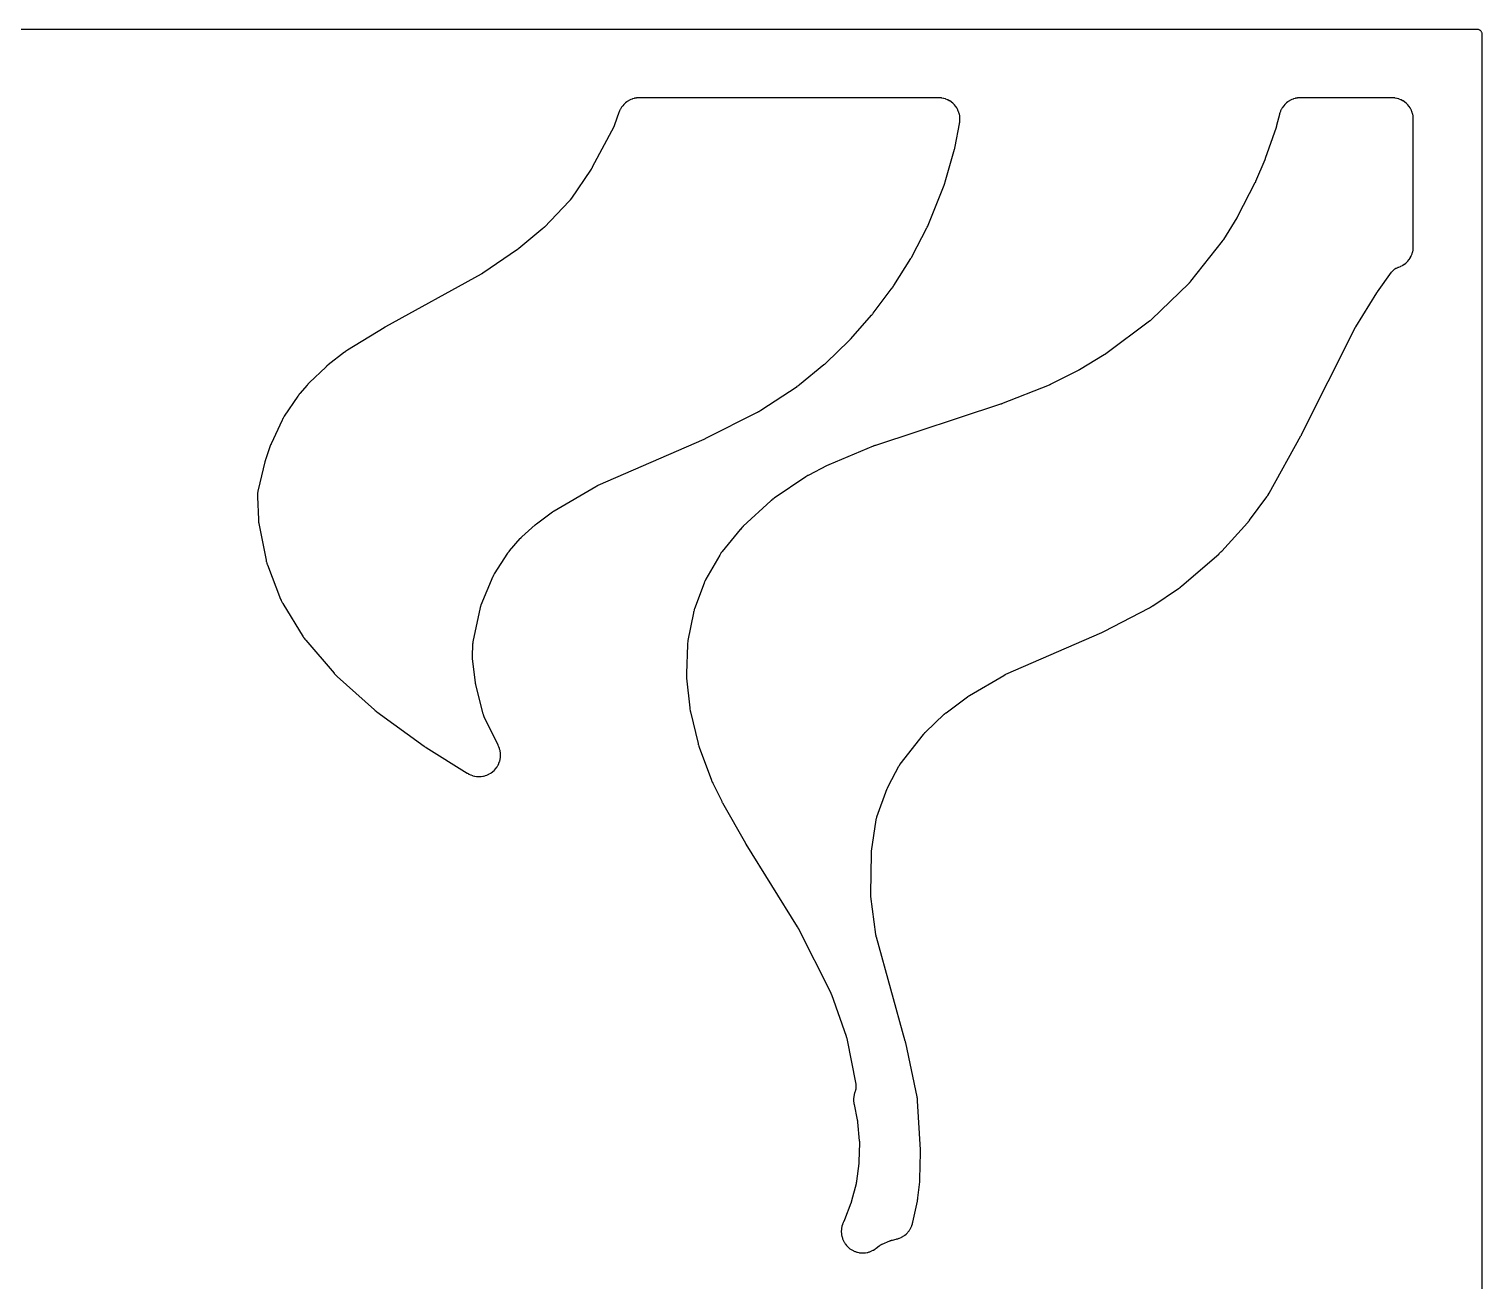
# Model space of a CAD drawing. Header units: millimetres. Extents: x 0 to 300, y 0 to 300.
# Drawn here: x 130.7 to 300.1, y 154.2 to 300.1 of the extents above; entities that cross this region are included whole.
import ezdxf

# ---------------------------------------------------------------- set-up
doc = ezdxf.new("R2010")
doc.units = ezdxf.units.MM
doc.layers.add('CUT', color=7, linetype='CONTINUOUS')

msp = doc.modelspace()

# ---------------------------------------------------------------- linework, layer by layer
at = {"layer": 'CUT'}
msp.add_lwpolyline([(2.5582, 300.0625), (140.0684, 300.0625), (193.3882, 300.0625), (298.533, 300.0625), (298.5625, 300.0625), (299.4478, 300.0625), (299.5212, 300.0589), (299.5794, 300.0503), (299.6365, 300.036), (299.6918, 300.0162), (299.745, 299.991), (299.7954, 299.9608), (299.8427, 299.9257), (299.8863, 299.8863), (299.9257, 299.8427), (299.9608, 299.7954), (299.991, 299.745), (300.0162, 299.6918), (300.036, 299.6365), (300.0503, 299.5794), (300.0589, 299.5212), (300.0625, 299.4478), (300.0625, 298.5625), (300.0625, 1.467)], dxfattribs=at)
for points in [[(157.3123, 245.6653), (157.3139, 245.5754), (157.3144, 245.5616), (157.4237, 242.9332), (157.4242, 242.9225), (157.4286, 242.8478), (157.4294, 242.8367), (157.4332, 242.7878), (157.4355, 242.7643), (157.4528, 242.618), (157.4559, 242.5955), (157.462, 242.5565), (157.4637, 242.5459), (157.4765, 242.4731), (157.4786, 242.4613), (158.3142, 238.1895), (158.3169, 238.1765), (158.3353, 238.0923), (158.3383, 238.0794), (158.3504, 238.0291), (158.3572, 238.0035), (158.4051, 237.838), (158.413, 237.8127), (158.4296, 237.7637), (158.434, 237.7512), (158.4633, 237.6702), (158.468, 237.6578), (160.0216, 233.651), (160.0267, 233.6384), (160.0604, 233.5571), (160.0657, 233.5446), (160.087, 233.4962), (160.0985, 233.4716), (160.1767, 233.314), (160.1892, 233.29), (160.2149, 233.2437), (160.2215, 233.2319), (160.2659, 233.1558), (160.2729, 233.1442), (162.6542, 229.2648), (162.6601, 229.2553), (162.702, 229.1897), (162.7084, 229.18), (162.7367, 229.1375), (162.7508, 229.1173), (162.8411, 228.9934), (162.8554, 228.9745), (162.8809, 228.9423), (162.8879, 228.9336), (162.9367, 228.8742), (162.9448, 228.8646), (166.2464, 225.0106), (166.2596, 224.9957), (166.3473, 224.9), (166.361, 224.8855), (166.4749, 224.7692), (166.4891, 224.7551), (166.583, 224.6655), (166.5976, 224.6519), (170.9531, 220.7599), (170.9644, 220.7501), (171.0385, 220.6871), (171.05, 220.6776), (171.145, 220.6009), (171.1567, 220.5916), (171.2339, 220.5324), (171.2459, 220.5235), (176.7683, 216.5012), (176.7768, 216.4951), (176.8364, 216.4533), (176.8456, 216.447), (176.9208, 216.3962), (176.93, 216.3901), (176.9902, 216.3511), (177.0002, 216.3448), (181.7813, 213.3778), (181.7941, 213.3702), (181.8774, 213.3212), (181.8904, 213.3139), (181.9412, 213.2857), (181.9675, 213.272), (182.1387, 213.188), (182.1933, 213.1645), (182.3695, 213.0988), (182.4261, 213.0808), (182.608, 213.0328), (182.6661, 213.0205), (182.8518, 212.9908), (182.9109, 212.9843), (183.0986, 212.9731), (183.1581, 212.9725), (183.346, 212.98), (183.4052, 212.9853), (183.5914, 213.0113), (183.6498, 213.0224), (183.8325, 213.0667), (183.8896, 213.0836), (184.067, 213.1458), (184.1221, 213.1682), (184.2925, 213.2477), (184.3451, 213.2754), (184.5068, 213.3714), (184.5564, 213.4042), (184.7078, 213.5157), (184.7539, 213.5533), (184.8935, 213.6792), (184.9357, 213.7212), (185.0622, 213.8603), (185.0999, 213.9062), (185.212, 214.0572), (185.2451, 214.1066), (185.3417, 214.2679), (185.3696, 214.3204), (185.4498, 214.4905), (185.4724, 214.5455), (185.5354, 214.7227), (185.5525, 214.7796), (185.5975, 214.9622), (185.6089, 215.0206), (185.6357, 215.2067), (185.6412, 215.2659), (185.6494, 215.4537), (185.6491, 215.5132), (185.6386, 215.7009), (185.6324, 215.7601), (185.6034, 215.9459), (185.5914, 216.0041), (185.5442, 216.1861), (185.5264, 216.2428), (185.4605, 216.4217), (185.4495, 216.4494), (185.4268, 216.5028), (185.4208, 216.5164), (185.3807, 216.6044), (185.3744, 216.6179), (183.755, 219.952), (183.75, 219.9624), (183.7435, 219.9765), (183.725, 220.0185), (183.696, 220.0895), (183.6837, 220.1211), (183.6727, 220.1531), (183.6492, 220.2261), (183.6362, 220.2702), (183.6322, 220.2851), (183.6294, 220.2963), (182.7791, 223.6564), (182.7758, 223.6698), (182.7683, 223.7013), (182.7652, 223.7148), (182.7616, 223.7314), (182.7587, 223.7449), (182.7522, 223.7766), (182.7496, 223.7902), (182.7466, 223.8059), (182.7441, 223.8195), (182.7386, 223.8514), (182.7364, 223.8651), (182.7338, 223.8818), (182.7317, 223.8955), (182.7272, 223.9276), (182.7254, 223.9413), (182.3792, 226.7064), (182.378, 226.7161), (182.3763, 226.7311), (182.3738, 226.7559), (182.3709, 226.7893), (182.3689, 226.8189), (182.3676, 226.8424), (182.367, 226.8559), (182.3668, 226.8609), (182.3662, 226.8901), (182.3658, 226.955), (182.3664, 226.994), (182.3669, 227.0071), (182.3673, 227.0168), (182.4326, 228.3614), (182.4329, 228.3686), (182.4339, 228.3855), (182.4341, 228.3886), (182.4366, 228.4213), (182.4429, 228.4867), (182.4455, 228.5091), (182.4501, 228.54), (182.4639, 228.6219), (182.4705, 228.6569), (183.3129, 232.6709), (183.3152, 232.6813), (183.3187, 232.6974), (183.325, 232.7238), (183.3339, 232.7587), (183.3424, 232.7897), (183.3495, 232.8142), (183.3537, 232.8282), (183.3553, 232.8334), (183.3652, 232.8634), (183.3884, 232.9298), (183.4033, 232.9693), (183.4086, 232.9825), (183.4126, 232.9923), (184.7947, 236.3129), (184.7986, 236.3222), (184.8048, 236.3366), (184.8154, 236.3603), (184.83, 236.3918), (184.8435, 236.4196), (184.8545, 236.4414), (184.8609, 236.4538), (184.8633, 236.4584), (184.8779, 236.485), (184.9113, 236.5436), (184.9321, 236.5783), (184.9394, 236.5898), (184.9448, 236.5983), (186.491, 238.989), (186.4999, 239.0024), (186.5207, 239.0334), (186.5298, 239.0466), (186.541, 239.0627), (186.5503, 239.0757), (186.5722, 239.106), (186.5817, 239.1189), (186.5928, 239.1335), (186.6025, 239.1462), (186.6255, 239.1757), (186.6355, 239.1882), (186.6478, 239.2034), (186.658, 239.2158), (186.6821, 239.2444), (186.6925, 239.2566), (187.9492, 240.6995), (187.9581, 240.7096), (187.9791, 240.7329), (187.9881, 240.7429), (187.9993, 240.7549), (188.0085, 240.7647), (188.0301, 240.7874), (188.0395, 240.7971), (188.0503, 240.8081), (188.0598, 240.8177), (188.0821, 240.8397), (188.0917, 240.8491), (188.1036, 240.8605), (188.1134, 240.8697), (188.1363, 240.8911), (188.1462, 240.9002), (189.6897, 242.2945), (189.6977, 242.3017), (189.7166, 242.3184), (189.7248, 242.3255), (189.7347, 242.3341), (189.743, 242.3411), (189.7623, 242.3573), (189.7706, 242.3642), (189.7802, 242.3721), (189.7886, 242.3789), (189.8083, 242.3946), (189.8167, 242.4013), (189.8271, 242.4094), (189.8357, 242.416), (189.8557, 242.4313), (189.8644, 242.4377), (191.7081, 243.8068), (191.7181, 243.8142), (191.7416, 243.8311), (191.7517, 243.8383), (191.7641, 243.847), (191.7744, 243.854), (191.7983, 243.8703), (191.8086, 243.8772), (191.8205, 243.8851), (191.8309, 243.8919), (191.8553, 243.9075), (191.8658, 243.9141), (191.8787, 243.9221), (191.8893, 243.9286), (191.9141, 243.9435), (191.9247, 243.9499), (196.7771, 246.7824), (196.7886, 246.789), (196.8155, 246.8042), (196.8271, 246.8106), (196.8413, 246.8183), (196.853, 246.8246), (196.8804, 246.839), (196.8922, 246.8451), (196.9057, 246.852), (196.9176, 246.8579), (196.9454, 246.8715), (196.9574, 246.8772), (196.972, 246.8841), (196.984, 246.8896), (197.0122, 246.9024), (197.0243, 246.9078), (209.4002, 252.2944), (209.4077, 252.2977), (209.46, 252.3213), (209.468, 252.325), (209.5328, 252.3554), (209.5406, 252.3592), (209.5915, 252.384), (209.5998, 252.3881), (215.6191, 255.4376), (215.6342, 255.4456), (215.7316, 255.4984), (215.7465, 255.5068), (215.8668, 255.5766), (215.8814, 255.5854), (215.9756, 255.6437), (215.99, 255.6529), (220.2198, 258.4401), (220.2322, 258.4485), (220.3123, 258.5042), (220.3245, 258.5129), (220.4232, 258.5852), (220.4351, 258.5943), (220.5123, 258.6538), (220.5241, 258.6632), (223.3612, 260.9699), (223.3708, 260.9779), (223.4328, 261.0305), (223.4423, 261.0387), (223.5187, 261.1063), (223.5279, 261.1147), (223.5877, 261.1698), (223.5968, 261.1783), (226.2585, 263.7387), (226.2674, 263.7475), (226.3249, 263.8051), (226.3336, 263.8141), (226.4042, 263.8879), (226.4128, 263.8971), (226.4678, 263.9571), (226.4762, 263.9664), (228.9144, 266.739), (228.9212, 266.7469), (228.9682, 266.8022), (228.9754, 266.8108), (229.0326, 266.8809), (229.0395, 266.8895), (229.0838, 266.9457), (229.0909, 266.955), (231.3263, 269.9113), (231.3342, 269.922), (231.3845, 269.9917), (231.3922, 270.0025), (231.4534, 270.0914), (231.4608, 270.1024), (231.508, 270.1743), (231.5152, 270.1854), (233.4845, 273.3324), (233.4908, 273.3427), (233.531, 273.4099), (233.5371, 273.4203), (233.5858, 273.5057), (233.5917, 273.5162), (233.6292, 273.585), (233.6349, 273.5956), (235.345, 276.8899), (235.3514, 276.9027), (235.3923, 276.9863), (235.3985, 276.9992), (235.4473, 277.1054), (235.4531, 277.1185), (235.49, 277.2039), (235.4955, 277.2172), (237.3699, 281.8648), (237.3759, 281.8802), (237.4133, 281.9809), (237.4188, 281.9964), (237.4623, 282.124), (237.4674, 282.1397), (237.4992, 282.2423), (237.5039, 282.2582), (238.5724, 286.0717), (238.5756, 286.0835), (238.5954, 286.1604), (238.5984, 286.1723), (238.6213, 286.2693), (238.624, 286.2813), (238.6407, 286.3589), (238.6432, 286.3709), (239.1583, 289.0248), (239.161, 289.0393), (239.1769, 289.1334), (239.1791, 289.1479), (239.1873, 289.2047), (239.1907, 289.2339), (239.2084, 289.4213), (239.211, 289.4799), (239.2102, 289.6656), (239.2071, 289.7242), (239.1882, 289.9089), (239.1794, 289.967), (239.1425, 290.149), (239.128, 290.2059), (239.0736, 290.3834), (239.0536, 290.4386), (238.982, 290.6099), (238.9567, 290.6629), (238.8688, 290.8264), (238.8384, 290.8767), (238.7349, 291.0308), (238.6998, 291.0779), (238.5817, 291.2211), (238.5421, 291.2646), (238.4106, 291.3956), (238.367, 291.4349), (238.2233, 291.5525), (238.176, 291.5874), (238.0215, 291.6903), (237.9711, 291.7204), (237.8072, 291.8077), (237.7541, 291.8328), (237.5825, 291.9036), (237.5272, 291.9234), (237.3495, 291.9771), (237.2925, 291.9914), (237.1104, 292.0275), (237.0523, 292.0361), (236.865, 292.0545), (236.8357, 292.0566), (236.7784, 292.0594), (236.7637, 292.06), (236.6683, 292.0623), (236.6536, 292.0625), (201.8938, 292.0625), (201.8796, 292.0623), (201.7873, 292.0601), (201.7731, 292.0596), (201.7177, 292.057), (201.6894, 292.055), (201.5081, 292.0378), (201.4519, 292.0297), (201.2755, 291.9959), (201.2203, 291.9826), (201.048, 291.9323), (200.9943, 291.9138), (200.8274, 291.8474), (200.7757, 291.8239), (200.6159, 291.7421), (200.5666, 291.7138), (200.4153, 291.6172), (200.3689, 291.5844), (200.2273, 291.4739), (200.1843, 291.4369), (200.0538, 291.3135), (200.0144, 291.2725), (199.8962, 291.1374), (199.8609, 291.0929), (199.756, 290.9471), (199.725, 290.8995), (199.6344, 290.7445), (199.6081, 290.6942), (199.5314, 290.5291), (199.5201, 290.503), (199.4992, 290.4516), (199.4939, 290.4384), (199.4611, 290.3522), (199.4562, 290.3388), (198.9548, 288.9205), (198.9526, 288.9141), (198.9472, 288.8992), (198.9462, 288.8965), (198.9351, 288.8679), (198.9121, 288.8109), (198.9039, 288.7914), (198.8916, 288.7648), (198.8577, 288.6948), (198.8426, 288.665), (196.3521, 283.9749), (196.3462, 283.9642), (196.3325, 283.9391), (196.3265, 283.9284), (196.3192, 283.9155), (196.3131, 283.9049), (196.2988, 283.8804), (196.2925, 283.8699), (196.2853, 283.8578), (196.2789, 283.8474), (196.2639, 283.8232), (196.2574, 283.8129), (196.2493, 283.8004), (196.2427, 283.7901), (196.227, 283.7663), (196.2202, 283.7562), (193.8296, 280.2375), (193.8243, 280.2298), (193.816, 280.2178), (193.8021, 280.1983), (193.783, 280.1723), (193.7657, 280.1495), (193.7517, 280.1317), (193.7436, 280.1215), (193.7405, 280.1178), (193.7225, 280.0962), (193.6817, 280.0488), (193.6566, 280.021), (193.648, 280.0117), (193.6415, 280.0049), (190.765, 276.9987), (190.756, 276.9894), (190.7349, 276.9679), (190.7258, 276.9588), (190.7146, 276.9478), (190.7053, 276.9388), (190.6836, 276.9179), (190.6742, 276.909), (190.6633, 276.8989), (190.6538, 276.8902), (190.6315, 276.87), (190.6219, 276.8614), (190.6101, 276.851), (190.6003, 276.8425), (190.5774, 276.823), (190.5675, 276.8147), (187.7988, 274.5169), (187.7907, 274.5103), (187.7719, 274.495), (187.7637, 274.4884), (187.7537, 274.4805), (187.7455, 274.4741), (187.7263, 274.4593), (187.718, 274.4529), (187.7084, 274.4457), (187.7001, 274.4395), (187.6805, 274.425), (187.672, 274.4189), (187.6617, 274.4115), (187.6532, 274.4054), (187.6333, 274.3915), (187.6247, 274.3855), (183.5908, 271.6255), (183.5818, 271.6194), (183.5606, 271.6052), (183.5515, 271.5992), (183.5403, 271.592), (183.5311, 271.5861), (183.5095, 271.5725), (183.5003, 271.5667), (183.4896, 271.5601), (183.4802, 271.5545), (183.4584, 271.5414), (183.449, 271.5358), (183.4375, 271.5291), (183.428, 271.5237), (183.4058, 271.5111), (183.3963, 271.5058), (172.2366, 265.3658), (172.2306, 265.3624), (172.1888, 265.3388), (172.1824, 265.3351), (172.1306, 265.305), (172.1244, 265.3013), (172.0838, 265.277), (172.0772, 265.273), (167.8124, 262.6473), (167.7988, 262.6387), (167.7112, 262.5815), (167.6979, 262.5725), (167.5899, 262.4977), (167.5768, 262.4883), (167.4924, 262.4265), (167.4795, 262.4168), (165.5752, 260.9412), (165.5633, 260.9318), (165.4869, 260.8694), (165.4753, 260.8597), (165.3814, 260.779), (165.37, 260.7689), (165.2969, 260.7028), (165.2857, 260.6925), (163.3735, 258.8736), (163.3621, 258.8625), (163.2893, 258.7894), (163.2782, 258.778), (163.1892, 258.6839), (163.1785, 258.6722), (163.1096, 258.5954), (163.0992, 258.5835), (162.2675, 257.6051), (162.2572, 257.5927), (162.1916, 257.5113), (162.1817, 257.4986), (162.1022, 257.3942), (162.0926, 257.3812), (162.0315, 257.2963), (162.0223, 257.2832), (160.4393, 254.9557), (160.4324, 254.9454), (160.3886, 254.878), (160.382, 254.8675), (160.3564, 254.8265), (160.3438, 254.8052), (160.2647, 254.6653), (160.2529, 254.6435), (160.2309, 254.6005), (160.2254, 254.5894), (160.1902, 254.5171), (160.1849, 254.5059), (158.9022, 251.726), (158.8963, 251.7127), (158.8588, 251.626), (158.8532, 251.6125), (158.8087, 251.5025), (158.8035, 251.4889), (158.7702, 251.4004), (158.7652, 251.3868), (158.2851, 250.009), (158.2804, 249.9948), (158.2506, 249.9018), (158.2462, 249.8875), (158.2117, 249.7699), (158.2076, 249.7554), (158.1825, 249.6611), (158.1788, 249.6465), (157.3923, 246.364), (157.3892, 246.3505), (157.3703, 246.2626), (157.3675, 246.249), (157.3574, 246.1959), (157.3528, 246.1686), (157.3275, 245.9931), (157.3222, 245.938), (157.3132, 245.7609), (157.3124, 245.7332), (157.3122, 245.6792)], [(207.4512, 228.4306), (207.4468, 228.3533), (207.4463, 228.3407), (207.3277, 224.9694), (207.3273, 224.9485), (207.3273, 224.8132), (207.3276, 224.7923), (207.3335, 224.6226), (207.3345, 224.6018), (207.3439, 224.4667), (207.3457, 224.446), (207.7047, 220.9999), (207.707, 220.9802), (207.7247, 220.8523), (207.7277, 220.8326), (207.7551, 220.673), (207.7588, 220.6534), (207.7849, 220.527), (207.7892, 220.5076), (208.6753, 216.8271), (208.6799, 216.8094), (208.7112, 216.6948), (208.7163, 216.6773), (208.7599, 216.5348), (208.7655, 216.5174), (208.8038, 216.4049), (208.8099, 216.3877), (210.2466, 212.5493), (210.252, 212.5353), (210.2885, 212.4447), (210.2943, 212.4308), (210.343, 212.3183), (210.3491, 212.3046), (210.3901, 212.2159), (210.3966, 212.2024), (211.4363, 210.0951), (211.44, 210.0877), (211.4664, 210.0362), (211.4705, 210.0282), (211.5042, 209.9645), (211.5084, 209.9568), (211.5358, 209.9068), (211.5403, 209.8987), (214.1942, 205.2337), (214.1969, 205.229), (214.2156, 205.1967), (214.2186, 205.1917), (214.2424, 205.1517), (214.2453, 205.1468), (214.2644, 205.1153), (214.2675, 205.1102), (220.2415, 195.4811), (220.2466, 195.4727), (220.2585, 195.4532), (220.2635, 195.4447), (220.2696, 195.4344), (220.2746, 195.4259), (220.286, 195.4061), (220.2908, 195.3976), (220.2964, 195.3877), (220.3011, 195.3791), (220.3121, 195.359), (220.3168, 195.3504), (220.3224, 195.3398), (220.327, 195.3311), (220.3376, 195.3108), (220.342, 195.3021), (224.1013, 187.8654), (224.1077, 187.8526), (224.1222, 187.8226), (224.1284, 187.8097), (224.1357, 187.7939), (224.1417, 187.7809), (224.1553, 187.7504), (224.161, 187.7373), (224.1675, 187.7222), (224.173, 187.7091), (224.1857, 187.6782), (224.191, 187.6649), (224.1973, 187.6487), (224.2024, 187.6353), (224.2141, 187.604), (224.219, 187.5906), (225.9455, 182.7242), (225.9478, 182.7178), (225.953, 182.7028), (225.9539, 182.7001), (225.9634, 182.6708), (225.9813, 182.6119), (225.9872, 182.5916), (225.9944, 182.5631), (226.0122, 182.4872), (226.0192, 182.4545), (227.0553, 177.1338), (227.0622, 177.0932), (227.0732, 177.0185), (227.0815, 176.9365), (227.0845, 176.8817), (227.0853, 176.7993), (227.0833, 176.7445), (227.0765, 176.6624), (227.0695, 176.6079), (227.0552, 176.5268), (227.0432, 176.4732), (227.0216, 176.3937), (226.9984, 176.3219), (226.9849, 176.2829), (226.9629, 176.224), (226.9579, 176.2102), (226.9392, 176.1559), (226.9303, 176.1279), (226.8775, 175.9469), (226.8638, 175.8897), (226.8295, 175.707), (226.8215, 175.6487), (226.8052, 175.4635), (226.8029, 175.4048), (226.8049, 175.2188), (226.8084, 175.1601), (226.8288, 174.9728), (226.8327, 174.9436), (226.8417, 174.8869), (226.8442, 174.8724), (226.8615, 174.7784), (226.8643, 174.764), (227.2363, 172.9883), (227.2389, 172.9756), (227.2446, 172.946), (227.247, 172.9333), (227.2498, 172.9178), (227.252, 172.9051), (227.2569, 172.8753), (227.2589, 172.8625), (227.2611, 172.8478), (227.2629, 172.8351), (227.267, 172.8052), (227.2686, 172.7923), (227.2705, 172.7767), (227.272, 172.7638), (227.2752, 172.7339), (227.2764, 172.721), (227.4783, 170.5238), (227.4794, 170.511), (227.4817, 170.4811), (227.4826, 170.4683), (227.4836, 170.4527), (227.4843, 170.4399), (227.4858, 170.41), (227.4863, 170.3971), (227.4868, 170.3824), (227.4872, 170.3696), (227.4878, 170.3396), (227.4879, 170.3268), (227.488, 170.3111), (227.488, 170.2983), (227.4878, 170.2684), (227.4876, 170.2555), (227.4399, 168.1331), (227.4395, 168.1209), (227.4385, 168.0925), (227.438, 168.0803), (227.4372, 168.0655), (227.4365, 168.0533), (227.4348, 168.0249), (227.4339, 168.0128), (227.4328, 167.9988), (227.4318, 167.9867), (227.4293, 167.9583), (227.4281, 167.9462), (227.4265, 167.9314), (227.4252, 167.9193), (227.4219, 167.8911), (227.4204, 167.879), (227.1497, 165.8214), (227.1478, 165.8078), (227.1431, 165.7762), (227.141, 165.7627), (227.1384, 165.7462), (227.1361, 165.7327), (227.1305, 165.7013), (227.128, 165.6878), (227.125, 165.6724), (227.1222, 165.659), (227.1157, 165.6277), (227.1128, 165.6144), (227.1091, 165.5981), (227.106, 165.5847), (227.0985, 165.5537), (227.0952, 165.5404), (226.5775, 163.5335), (226.5742, 163.5212), (226.5663, 163.4924), (226.5629, 163.4801), (226.5585, 163.4651), (226.5549, 163.4528), (226.5462, 163.4243), (226.5424, 163.4121), (226.5379, 163.3981), (226.534, 163.3859), (226.5245, 163.3577), (226.5203, 163.3456), (226.5152, 163.3308), (226.5108, 163.3188), (226.5006, 163.2908), (226.4961, 163.2788), (225.7543, 161.3443), (225.7495, 161.332), (225.7381, 161.3034), (225.7331, 161.2912), (225.7269, 161.2763), (225.7217, 161.2642), (225.7095, 161.236), (225.7041, 161.2239), (225.6979, 161.2101), (225.6923, 161.1981), (225.6792, 161.1703), (225.6735, 161.1584), (225.6675, 161.1459), (225.6642, 161.1391), (225.6417, 161.0915), (225.6382, 161.0841), (225.6069, 161.0153), (225.5962, 160.9904), (225.5316, 160.8299), (225.5132, 160.7772), (225.4601, 160.5992), (225.4463, 160.5428), (225.4111, 160.3626), (225.4027, 160.3051), (225.3851, 160.1223), (225.3824, 160.0642), (225.3825, 159.8806), (225.3854, 159.8225), (225.4033, 159.6398), (225.4118, 159.5823), (225.4473, 159.4021), (225.4613, 159.3457), (225.5141, 159.1698), (225.5334, 159.115), (225.603, 158.945), (225.6276, 158.8924), (225.7132, 158.7299), (225.7428, 158.6799), (225.8438, 158.5265), (225.878, 158.4796), (225.9933, 158.3366), (226.032, 158.2932), (226.1606, 158.1621), (226.2032, 158.1227), (226.3439, 158.0046), (226.3902, 157.9695), (226.5416, 157.8656), (226.5911, 157.8351), (226.7519, 157.7463), (226.804, 157.7207), (226.9726, 157.6479), (227.027, 157.6275), (227.2019, 157.5713), (227.258, 157.5563), (227.4375, 157.5173), (227.4948, 157.5077), (227.6772, 157.4863), (227.7351, 157.4823), (227.9188, 157.4786), (227.9768, 157.4803), (228.16, 157.4943), (228.2176, 157.5016), (228.3985, 157.5333), (228.4552, 157.5461), (228.6322, 157.5952), (228.6873, 157.6134), (228.8588, 157.6793), (228.9119, 157.7028), (229.0761, 157.785), (229.1268, 157.8135), (229.2844, 157.9126), (229.3086, 157.9286), (229.3552, 157.9611), (229.367, 157.9696), (229.4431, 158.0255), (229.4547, 158.0342), (229.7856, 158.29), (229.7931, 158.2957), (229.8049, 158.3046), (229.8244, 158.319), (229.8509, 158.3379), (229.8747, 158.3543), (229.8781, 158.3566), (229.9211, 158.3835), (229.9808, 158.4187), (230.0386, 158.4499), (230.0803, 158.4705), (230.1152, 158.4868), (230.1266, 158.4919), (230.1353, 158.4957), (231.034, 158.8814), (231.0435, 158.8854), (231.0581, 158.8915), (231.0825, 158.9012), (231.1154, 158.9138), (231.1447, 158.9244), (231.1682, 158.9325), (231.1816, 158.9369), (231.1866, 158.9386), (231.216, 158.9476), (231.2815, 158.9665), (231.3211, 158.9769), (231.3346, 158.9801), (231.3445, 158.9824), (231.7578, 159.0764), (231.7716, 159.0797), (231.861, 159.1023), (231.8747, 159.1059), (231.9281, 159.1207), (231.9553, 159.1289), (232.1279, 159.1858), (232.1809, 159.2061), (232.3452, 159.278), (232.396, 159.3032), (232.5527, 159.3903), (232.601, 159.4201), (232.7488, 159.5217), (232.794, 159.5559), (232.9315, 159.671), (232.9733, 159.7094), (233.0994, 159.8369), (233.1373, 159.879), (233.2508, 160.0179), (233.2846, 160.0634), (233.3845, 160.2123), (233.4138, 160.2609), (233.4992, 160.4186), (233.5238, 160.4697), (233.5939, 160.6347), (233.6136, 160.6879), (233.6685, 160.8612), (233.6765, 160.8885), (233.6907, 160.942), (233.6942, 160.9557), (233.7157, 161.0454), (233.7189, 161.0592), (234.2513, 163.5265), (234.2543, 163.5413), (234.2726, 163.6378), (234.2752, 163.6527), (234.2951, 163.7744), (234.2974, 163.7893), (234.3108, 163.8866), (234.3126, 163.9016), (234.5212, 165.7602), (234.5225, 165.7733), (234.5302, 165.8584), (234.5312, 165.8715), (234.5385, 165.9785), (234.5393, 165.9916), (234.5432, 166.0769), (234.5437, 166.09), (234.6186, 169.195), (234.6188, 169.2074), (234.6191, 169.2883), (234.619, 169.3007), (234.6172, 169.4022), (234.6169, 169.4146), (234.6138, 169.4954), (234.6132, 169.5078), (234.2775, 175.2143), (234.2768, 175.225), (234.2711, 175.299), (234.2701, 175.3101), (234.2655, 175.3586), (234.2628, 175.3819), (234.2433, 175.527), (234.2398, 175.5493), (234.2331, 175.5879), (234.2312, 175.5984), (234.2174, 175.6705), (234.215, 175.6822), (232.8848, 181.9418), (232.883, 181.9504), (232.8695, 182.0095), (232.8673, 182.0186), (232.8494, 182.0921), (232.8472, 182.101), (232.8321, 182.1588), (232.8296, 182.1682), (229.4674, 194.2625), (229.4633, 194.2779), (229.4539, 194.3139), (229.4501, 194.3294), (229.4455, 194.3483), (229.442, 194.3638), (229.4339, 194.4001), (229.4306, 194.4157), (229.427, 194.4336), (229.4239, 194.4493), (229.4172, 194.4859), (229.4144, 194.5016), (229.4112, 194.5207), (229.4088, 194.5365), (229.4033, 194.5733), (229.4011, 194.5891), (228.8273, 198.9965), (228.8254, 199.0128), (228.8211, 199.051), (228.8194, 199.0674), (228.8176, 199.0874), (228.8162, 199.1039), (228.8133, 199.1422), (228.8122, 199.1587), (228.8112, 199.1775), (228.8104, 199.194), (228.809, 199.2324), (228.8085, 199.2489), (228.8081, 199.2689), (228.8079, 199.2854), (228.8079, 199.3239), (228.808, 199.3404), (228.8871, 203.9767), (228.8874, 203.9911), (228.8886, 204.0249), (228.8892, 204.0394), (228.89, 204.057), (228.8909, 204.0715), (228.8931, 204.1052), (228.8941, 204.1196), (228.8955, 204.1362), (228.8968, 204.1506), (228.9001, 204.1843), (228.9016, 204.1987), (228.9036, 204.2162), (228.9053, 204.2306), (228.9097, 204.2641), (228.9117, 204.2784), (229.4477, 207.9288), (229.4494, 207.9401), (229.4518, 207.9553), (229.4602, 208.0002), (229.476, 208.0746), (229.4836, 208.1074), (229.4924, 208.1398), (229.5139, 208.2129), (229.5278, 208.2563), (229.5329, 208.2709), (229.5367, 208.2816), (230.735, 211.5786), (230.7405, 211.5934), (230.7537, 211.6278), (230.7595, 211.6425), (230.7667, 211.6604), (230.7728, 211.675), (230.7872, 211.7089), (230.7934, 211.7234), (230.8008, 211.7399), (230.8074, 211.7543), (230.8229, 211.7877), (230.8297, 211.8019), (230.8382, 211.8192), (230.8452, 211.8334), (230.862, 211.8662), (230.8693, 211.8802), (232.0885, 214.1716), (232.0932, 214.1802), (232.1004, 214.1935), (232.1127, 214.2153), (232.1296, 214.2443), (232.145, 214.2698), (232.1576, 214.2898), (232.1649, 214.3012), (232.1676, 214.3054), (232.1839, 214.3297), (232.2212, 214.3831), (232.2441, 214.4147), (232.2521, 214.4251), (232.2581, 214.4329), (234.9547, 217.8895), (234.9649, 217.9024), (234.9891, 217.9322), (234.9996, 217.9449), (235.0125, 217.9603), (235.0232, 217.9728), (235.0485, 218.0018), (235.0594, 218.0141), (235.0721, 218.0281), (235.0833, 218.0402), (235.1096, 218.0682), (235.1209, 218.0801), (235.135, 218.0945), (235.1466, 218.1062), (235.1739, 218.1332), (235.1857, 218.1447), (237.3681, 220.2268), (237.3782, 220.2363), (237.4019, 220.2582), (237.4121, 220.2675), (237.4247, 220.2788), (237.4351, 220.2879), (237.4594, 220.3091), (237.4699, 220.3181), (237.4821, 220.3283), (237.4927, 220.3372), (237.5177, 220.3576), (237.5285, 220.3663), (237.5417, 220.3767), (237.5526, 220.3852), (237.5783, 220.4049), (237.5893, 220.4132), (240.0953, 222.2748), (240.1053, 222.2821), (240.1285, 222.2989), (240.1385, 222.306), (240.1508, 222.3146), (240.161, 222.3216), (240.1847, 222.3378), (240.1949, 222.3446), (240.2067, 222.3524), (240.217, 222.3591), (240.2412, 222.3746), (240.2515, 222.3812), (240.2643, 222.3891), (240.2748, 222.3956), (240.2993, 222.4104), (240.3099, 222.4167), (244.3167, 224.7619), (244.3282, 224.7686), (244.3553, 224.7839), (244.367, 224.7904), (244.3813, 224.7982), (244.393, 224.8045), (244.4205, 224.819), (244.4324, 224.8251), (244.446, 224.8321), (244.458, 224.838), (244.4859, 224.8517), (244.4979, 224.8575), (244.5127, 224.8644), (244.5248, 224.87), (244.5531, 224.8829), (244.5653, 224.8883), (255.7513, 229.7635), (255.7601, 229.7674), (255.821, 229.7951), (255.8303, 229.7995), (255.9056, 229.8353), (255.9147, 229.8397), (255.9737, 229.869), (255.9833, 229.8739), (261.3145, 232.6432), (261.3294, 232.6512), (261.4254, 232.7045), (261.4401, 232.7129), (261.5587, 232.7833), (261.5731, 232.7921), (261.6659, 232.8508), (261.6801, 232.86), (264.6775, 234.8747), (264.6925, 234.8851), (264.789, 234.9543), (264.8036, 234.9652), (264.922, 235.0556), (264.9363, 235.0669), (265.0284, 235.1419), (265.0424, 235.1536), (269.4117, 238.9362), (269.4251, 238.9482), (269.5111, 239.0273), (269.5241, 239.0397), (269.6291, 239.1421), (269.6417, 239.1549), (269.7228, 239.239), (269.7351, 239.2521), (272.7238, 242.5427), (272.7337, 242.5538), (272.7972, 242.6274), (272.8069, 242.6388), (272.8843, 242.7331), (272.8936, 242.7448), (272.9534, 242.8214), (272.9625, 242.8333), (274.9929, 245.5736), (275.0044, 245.5898), (275.0777, 245.6959), (275.0887, 245.7124), (275.1763, 245.8485), (275.1867, 245.8654), (275.2529, 245.9761), (275.2628, 245.9933), (278.961, 252.6778), (278.9637, 252.6828), (278.9823, 252.7172), (278.9851, 252.7225), (279.0079, 252.7657), (279.0107, 252.7709), (279.0283, 252.8052), (279.0312, 252.8108), (285.2511, 265.1936), (285.2557, 265.2027), (285.2666, 265.2239), (285.2714, 265.2329), (285.2772, 265.2439), (285.2821, 265.2529), (285.2935, 265.2738), (285.2984, 265.2827), (285.3041, 265.293), (285.3092, 265.3019), (285.3211, 265.3225), (285.3262, 265.3313), (285.3325, 265.342), (285.3378, 265.3508), (285.3501, 265.3711), (285.3554, 265.3798), (287.8089, 269.3267), (287.8119, 269.3315), (287.819, 269.3427), (287.8221, 269.3475), (287.8294, 269.359), (287.8332, 269.3649), (287.8421, 269.3786), (287.8459, 269.3844), (287.8504, 269.3911), (287.8543, 269.397), (287.8634, 269.4105), (287.8673, 269.4164), (287.8694, 269.4193), (287.8741, 269.4261), (287.8851, 269.442), (287.8899, 269.4488), (289.5146, 271.7325), (289.543, 271.7702), (289.5966, 271.8378), (289.659, 271.9085), (289.7029, 271.9533), (289.7723, 272.017), (289.8207, 272.057), (289.8964, 272.1131), (289.9486, 272.1478), (290.0298, 272.1957), (290.0854, 272.2247), (290.1711, 272.2639), (290.2514, 272.2956), (290.2957, 272.3118), (290.3557, 272.3319), (290.3841, 272.3422), (290.562, 272.4121), (290.6166, 272.4367), (290.7848, 272.5229), (290.8366, 272.5529), (290.9954, 272.6555), (291.044, 272.6904), (291.1918, 272.8083), (291.2366, 272.8478), (291.372, 272.9799), (291.4127, 273.0237), (291.5342, 273.1686), (291.5703, 273.2162), (291.6768, 273.3725), (291.708, 273.4235), (291.7984, 273.5896), (291.8243, 273.6435), (291.8978, 273.8177), (291.9182, 273.8739), (291.974, 274.0546), (291.9887, 274.1125), (292.0262, 274.2979), (292.0351, 274.357), (292.0542, 274.5477), (292.0564, 274.5776), (292.0593, 274.6359), (292.0599, 274.6508), (292.0623, 274.748), (292.0625, 274.763), (292.0625, 289.4999), (292.0623, 289.5146), (292.06, 289.6103), (292.0594, 289.625), (292.0566, 289.6825), (292.0544, 289.7118), (292.0359, 289.8996), (292.0273, 289.9579), (291.991, 290.1405), (291.9767, 290.1976), (291.9226, 290.3757), (291.9028, 290.4311), (291.8316, 290.6031), (291.8064, 290.6564), (291.7186, 290.8205), (291.6884, 290.871), (291.585, 291.0258), (291.5499, 291.0731), (291.4318, 291.217), (291.3922, 291.2606), (291.2606, 291.3922), (291.217, 291.4318), (291.0731, 291.5499), (291.0258, 291.585), (290.871, 291.6884), (290.8205, 291.7186), (290.6563, 291.8064), (290.6031, 291.8316), (290.4311, 291.9028), (290.3757, 291.9226), (290.1976, 291.9767), (290.1405, 291.991), (289.9579, 292.0273), (289.8996, 292.0359), (289.7118, 292.0544), (289.6824, 292.0566), (289.625, 292.0594), (289.6103, 292.06), (289.5146, 292.0623), (289.4999, 292.0625), (278.9507, 292.0625), (278.9364, 292.0623), (278.844, 292.0601), (278.8297, 292.0596), (278.7742, 292.057), (278.7458, 292.055), (278.5642, 292.0377), (278.5078, 292.0296), (278.3311, 291.9957), (278.2758, 291.9823), (278.1031, 291.9317), (278.0492, 291.9132), (277.8821, 291.8465), (277.8303, 291.8229), (277.6702, 291.7407), (277.6209, 291.7123), (277.4693, 291.6153), (277.4229, 291.5823), (277.2812, 291.4714), (277.2381, 291.4342), (277.1075, 291.3103), (277.0681, 291.2692), (276.9499, 291.1336), (276.9146, 291.0889), (276.8098, 290.9426), (276.7789, 290.8948), (276.6884, 290.7393), (276.6621, 290.6888), (276.5868, 290.5254), (276.5654, 290.4726), (276.5051, 290.3004), (276.4963, 290.2733), (276.4804, 290.2201), (276.4765, 290.2064), (276.4522, 290.1171), (276.4486, 290.1033), (276.1301, 288.8141), (276.1276, 288.804), (276.1215, 288.7805), (276.1188, 288.7704), (276.1155, 288.7581), (276.1127, 288.7481), (276.106, 288.7247), (276.1031, 288.7147), (276.0997, 288.7032), (276.0967, 288.6932), (276.0895, 288.67), (276.0864, 288.6601), (276.0825, 288.648), (276.0792, 288.6381), (276.0715, 288.615), (276.0681, 288.6052), (274.8093, 284.9867), (274.8074, 284.9811), (274.8027, 284.968), (274.8007, 284.9624), (274.7958, 284.949), (274.7933, 284.9421), (274.7873, 284.9261), (274.7848, 284.9193), (274.7818, 284.9114), (274.7791, 284.9045), (274.7729, 284.8885), (274.7702, 284.8817), (274.7688, 284.8782), (274.7655, 284.8702), (274.7578, 284.8515), (274.7545, 284.8435), (273.6805, 282.3025), (273.6769, 282.2942), (273.6685, 282.2748), (273.6648, 282.2665), (273.6604, 282.2566), (273.6567, 282.2484), (273.648, 282.2294), (273.6442, 282.2212), (273.6397, 282.2118), (273.6359, 282.2037), (273.6267, 282.1848), (273.6228, 282.1767), (273.6179, 282.1668), (273.6139, 282.1588), (273.6044, 282.1401), (273.6002, 282.1321), (271.5581, 278.2093), (271.5549, 278.2033), (271.5475, 278.1893), (271.5443, 278.1833), (271.5366, 278.169), (271.5326, 278.1616), (271.5232, 278.1446), (271.5191, 278.1373), (271.5143, 278.1289), (271.5102, 278.1216), (271.5004, 278.1047), (271.4962, 278.0974), (271.494, 278.0937), (271.489, 278.0852), (271.477, 278.0655), (271.4719, 278.057), (269.9233, 275.5552), (269.9166, 275.5445), (269.9007, 275.5195), (269.8938, 275.5089), (269.8854, 275.4961), (269.8784, 275.4857), (269.8619, 275.4614), (269.8547, 275.451), (269.8464, 275.4391), (269.8391, 275.4288), (269.8219, 275.4049), (269.8144, 275.3948), (269.8053, 275.3824), (269.7977, 275.3723), (269.7798, 275.3489), (269.7721, 275.339), (266.1027, 270.6738), (266.0933, 270.662), (266.071, 270.6347), (266.0614, 270.623), (266.0495, 270.6089), (266.0397, 270.5975), (266.0165, 270.5709), (266.0065, 270.5596), (265.9949, 270.5467), (265.9847, 270.5356), (265.9607, 270.5098), (265.9503, 270.4989), (265.9375, 270.4856), (265.9269, 270.4748), (265.902, 270.4498), (265.8913, 270.4392), (261.5401, 266.2197), (261.5295, 266.2096), (261.5046, 266.1863), (261.4938, 266.1764), (261.4806, 266.1644), (261.4697, 266.1546), (261.4441, 266.1321), (261.433, 266.1225), (261.4203, 266.1116), (261.409, 266.1022), (261.3827, 266.0805), (261.3713, 266.0713), (261.3574, 266.0602), (261.3459, 266.0512), (261.3188, 266.0304), (261.3072, 266.0216), (256.2188, 262.233), (256.21, 262.2266), (256.1894, 262.2116), (256.1806, 262.2053), (256.1697, 262.1976), (256.1608, 262.1913), (256.1398, 262.1769), (256.1308, 262.1708), (256.1204, 262.1637), (256.1113, 262.1577), (256.09, 262.1438), (256.0808, 262.1379), (256.0696, 262.1307), (256.0604, 262.1249), (256.0387, 262.1115), (256.0294, 262.1058), (253.1585, 260.3729), (253.1525, 260.3694), (253.1385, 260.3611), (253.1325, 260.3576), (253.1181, 260.3492), (253.1107, 260.3449), (253.0934, 260.335), (253.0859, 260.3308), (253.0773, 260.326), (253.0698, 260.3219), (253.0522, 260.3123), (253.0447, 260.3082), (253.0408, 260.3061), (253.0318, 260.3014), (253.0108, 260.2905), (253.0018, 260.2859), (249.8128, 258.6781), (249.8037, 258.6735), (249.7824, 258.6631), (249.7732, 258.6587), (249.7622, 258.6534), (249.753, 258.6492), (249.7317, 258.6393), (249.7225, 258.6351), (249.7119, 258.6303), (249.7026, 258.6262), (249.681, 258.6168), (249.6717, 258.6128), (249.6604, 258.608), (249.651, 258.6042), (249.6292, 258.5952), (249.6198, 258.5915), (244.07, 256.3936), (244.0649, 256.3916), (244.053, 256.387), (244.0479, 256.385), (244.0357, 256.3803), (244.0294, 256.378), (244.0147, 256.3725), (244.0084, 256.3702), (244.0011, 256.3675), (243.9948, 256.3652), (243.98, 256.3599), (243.9744, 256.358), (243.9625, 256.3538), (243.9453, 256.348), (243.9377, 256.3455), (229.3776, 251.5644), (229.3673, 251.5609), (229.2958, 251.536), (229.2848, 251.532), (229.1963, 251.4992), (229.1856, 251.4951), (229.1162, 251.4679), (229.1049, 251.4633), (223.936, 249.3124), (223.9238, 249.3072), (223.8453, 249.2725), (223.8333, 249.267), (223.7358, 249.2213), (223.7239, 249.2155), (223.647, 249.1774), (223.6352, 249.1714), (221.606, 248.1088), (221.5914, 248.1009), (221.4972, 248.0482), (221.4828, 248.0399), (221.3665, 247.9705), (221.3523, 247.9618), (221.2612, 247.904), (221.2473, 247.8949), (217.5357, 245.393), (217.5269, 245.3869), (217.4655, 245.3439), (217.4564, 245.3374), (217.4167, 245.3085), (217.3978, 245.2942), (217.2821, 245.2027), (217.2645, 245.1882), (217.2345, 245.1626), (217.2264, 245.1555), (217.1709, 245.1064), (217.162, 245.0983), (213.9558, 242.1415), (213.9408, 242.1272), (213.8449, 242.0324), (213.8304, 242.0176), (213.7143, 241.8946), (213.7004, 241.8792), (213.6113, 241.7781), (213.5978, 241.7623), (211.4986, 239.2057), (211.4908, 239.196), (211.4404, 239.132), (211.4328, 239.1221), (211.4033, 239.083), (211.3887, 239.0627), (211.2963, 238.9287), (211.2825, 238.9078), (211.2564, 238.8664), (211.2498, 238.8557), (211.2079, 238.786), (211.2015, 238.7752), (209.6036, 235.9874), (209.5976, 235.9766), (209.5592, 235.9063), (209.5534, 235.8955), (209.5312, 235.8527), (209.5202, 235.8306), (209.4523, 235.6856), (209.4423, 235.6631), (209.4236, 235.6187), (209.419, 235.6073), (209.3895, 235.5328), (209.3851, 235.5213), (208.2704, 232.5251), (208.2663, 232.5137), (208.2402, 232.439), (208.2363, 232.4274), (208.2216, 232.3822), (208.2145, 232.3589), (208.1715, 232.2067), (208.1654, 232.1832), (208.1543, 232.1369), (208.1516, 232.125), (208.1348, 232.0478), (208.1324, 232.0358), (207.5038, 228.8348), (207.5017, 228.8238), (207.4881, 228.7467), (207.4862, 228.7352), (207.4782, 228.6844), (207.4749, 228.6599), (207.4572, 228.5067), (207.455, 228.483), (207.4519, 228.4418)]]:
    msp.add_lwpolyline(points, close=True, dxfattribs=at)

doc.saveas('drawing.dxf')
